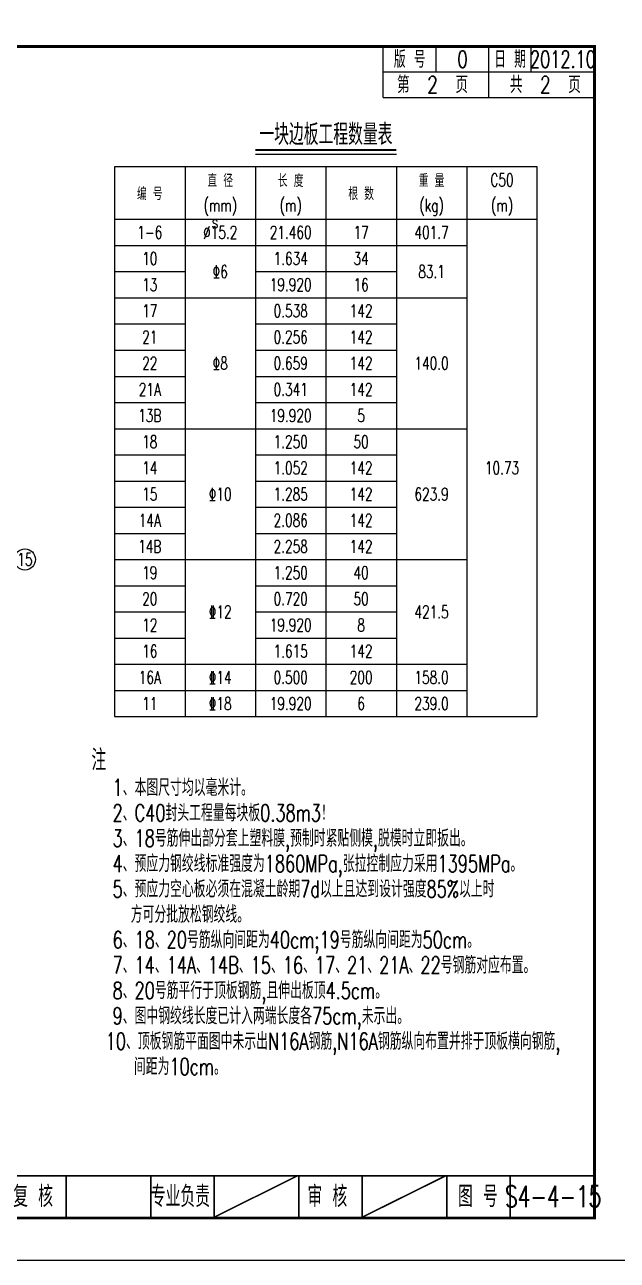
# Model space of a CAD drawing. Header units: millimetres. Extents: x -51 to 12129, y -1309 to -715.
# Drawn here: x 6944.9 to 7085.1, y -1308.7 to -1016.5 of the extents above; entities that cross this region are included whole.
import ezdxf
from ezdxf.enums import TextEntityAlignment as Align

# ---------------------------------------------------------------- set-up
doc = ezdxf.new("R2010")
doc.units = ezdxf.units.MM
doc.header["$LTSCALE"] = 0.25
for name, color, linetype in [('37', 242, 'Continuous'), ('图框', 7, 'Continuous'), ('文字', 7, 'Continuous'), ('标注', 4, 'Continuous'), ('次轮廓线', 7, 'Continuous')]:
    doc.layers.add(name, color=color, linetype=linetype)
doc.styles.get("Standard").update_dxf_attribs({"font": 'simplex1.shx', "width": 0.7, "bigfont": 'hztxt.shx'})
doc.dimstyles.new('比例1：10', dxfattribs={"dimtxt": 3, "dimasz": 2, "dimexe": 1, "dimexo": 2, "dimgap": 0.5, "dimtad": 1, "dimzin": 13, "dimdsep": 46, "dimtxsty": 'Standard', "dimcen": -0.09, "dimclrd": 256, "dimclre": 256, "dimclrt": 7, "dimaunit": 1, "dimadec": 0, "dimazin": 0, "dimtfac": 0.0005, "dimtix": 1, "dimtmove": 2, "dimatfit": 0, "dimldrblk": 'DIM', "dimfxl": 0, "dimtolj": 1, "dimtzin": 13, "dimarcsym": 0})
doc.dimstyles.new('比例：1：25', dxfattribs={"dimscale": 0, "dimtxt": 3, "dimasz": 2, "dimexe": 1, "dimexo": 1, "dimgap": 0.5, "dimtad": 1, "dimdec": 1, "dimlfac": 2.5, "dimzin": 9, "dimdsep": 46, "dimtxsty": 'Standard', "dimcen": 0.5, "dimclrd": 256, "dimclre": 256, "dimclrt": 256, "dimadec": 1, "dimazin": 2, "dimtfac": 1, "dimtdec": 1, "dimtix": 1, "dimtmove": 2, "dimatfit": 3, "dimfxl": 0, "dimtolj": 1, "dimtzin": 0, "dimlwd": -1, "dimlwe": -1, "dimarcsym": 0})

# ---------------------------------------------------------------- blocks, each defined once
blk = doc.blocks.new('*D1439')
at = {"layer": 'Defpoints', "color": 0}
for p in [(7153.2, -1145.76), (6302.5, -1171.28), (6313.2, -1171.28)]:
    blk.add_point(p, dxfattribs=at)
at = {"layer": '标注'}
for p, q in [((6308.5, -1145.76), (6301.5, -1145.76)), ((6302.5, -1147.76), (6302.5, -1169.28)), ((6308.5, -1171.28), (6301.5, -1171.28))]:
    blk.add_line(p, q, dxfattribs=at)
for points in [[(6302.16, -1147.76), (6302.83, -1147.76), (6302.5, -1145.76)], [(6302.16, -1169.28), (6302.83, -1169.28), (6302.5, -1171.28)]]:
    blk.add_solid(points, dxfattribs=at)
at = {"layer": '标注', "insert": (6300.5, -1158.52), "char_height": 3, "attachment_point": 5, "rotation": 90}
blk.add_mtext('\\A1;4x15.95', dxfattribs=at)
blk = doc.blocks.new('*D1794')
at = {"layer": 'Defpoints', "color": 0}
for p in [(1756.54, -1110.45), (8019.91, -1110.45), (8028.04, -1115.45)]:
    blk.add_point(p, dxfattribs=at)
at = {"layer": '标注', "lineweight": -2}
for p, q in [((8019.91, -1108.45), (8019.91, -1106.45)), ((8013.91, -1110.45), (8020.91, -1110.45)), ((8019.91, -1115.45), (8019.91, -1110.45)), ((8025.91, -1115.45), (8018.91, -1115.45)), ((8019.91, -1117.45), (8019.91, -1119.45))]:
    blk.add_line(p, q, dxfattribs=at)
at = {"layer": '标注'}
for points in [[(8019.58, -1108.45), (8020.25, -1108.45), (8019.91, -1110.45)], [(8019.58, -1117.45), (8020.25, -1117.45), (8019.91, -1115.45)]]:
    blk.add_solid(points, dxfattribs=at)
at = {"layer": '标注', "color": 7, "insert": (8017.91, -1112.95), "char_height": 3, "attachment_point": 5, "rotation": 90}
blk.add_mtext('\\A1;5', dxfattribs=at)
blk = doc.blocks.new('DIM')
blk.add_lwpolyline([(-1, -0.1, 0.2, 0, 0), (0, 0, 0, 0, 0)], format="xyseb")
blk = doc.blocks.new('series')
at = {"width": 0.75}
for tag, height, p in [('页码', 4, (-35, -19)), ('图名', 5, (-220, -282)), ('图号', 5, (-20, -282))]:
    blk.add_attdef(tag, text='', height=height, dxfattribs=at).set_placement(p, align=Align.MIDDLE_CENTER)
blk = doc.blocks.new('123')
at = {"layer": '图框', "color": 2}
blk.add_lwpolyline([(369.33, -1011.65), (369.33, -714.65), (-50.67, -714.65), (-50.67, -1011.65)], close=True, dxfattribs=at)

msp = doc.modelspace()

# ---------------------------------------------------------------- linework, layer by layer
for p, q in [((6966.17405, -1068.6765), (6982.84067, -1068.6765)), ((6982.84067, -1068.6765), (6999.50739, -1068.6765)), ((6999.50739, -1068.6765), (7032.84071, -1068.6765)), ((7032.84071, -1068.6765), (7049.50739, -1068.6765)), ((6966.17405, -1074.86699), (6982.84071, -1074.86699)), ((6999.50739, -1074.86699), (7032.84071, -1074.86699)), ((6966.17405, -1081.05748), (6982.84071, -1081.05748)), ((6982.84071, -1081.05748), (6999.50742, -1081.05748)), ((6999.50742, -1081.05748), (7032.84071, -1081.05748)), ((7032.84071, -1081.05748), (7049.50739, -1081.05748)), ((6966.17405, -1087.24791), (6982.84067, -1087.24791)), ((6999.50736, -1087.24791), (7032.84071, -1087.24791)), ((6966.17405, -1093.4384), (6982.84071, -1093.4384)), ((6999.50739, -1093.4384), (7032.84071, -1093.4384)), ((6966.17405, -1099.62889), (6982.84071, -1099.62889)), ((6999.50739, -1099.62889), (7032.84071, -1099.62889)), ((6966.17405, -1105.81939), (6982.84071, -1105.81939)), ((6999.50742, -1105.81939), (7032.84074, -1105.81939)), ((6966.17408, -1112.00988), (6982.84071, -1112.00988)), ((6982.84071, -1112.00988), (6999.50742, -1112.00988)), ((6999.50742, -1112.00988), (7032.84071, -1112.00988)), ((7032.84071, -1112.00988), (7049.50739, -1112.00988)), ((6966.17405, -1118.20031), (6982.84071, -1118.20031)), ((6999.50739, -1118.20031), (7032.84071, -1118.20031)), ((6966.17405, -1124.3908), (6982.84071, -1124.3908)), ((6999.50739, -1124.3908), (7032.84071, -1124.3908)), ((6966.17408, -1130.58129), (6982.84074, -1130.58129)), ((6999.50742, -1130.58129), (7032.84074, -1130.58129)), ((6966.17405, -1136.77175), (6982.84071, -1136.77175)), ((6999.50739, -1136.77175), (7032.84071, -1136.77175)), ((6966.17405, -1142.96221), (6982.84071, -1142.96221)), ((6982.84071, -1142.96221), (6999.50739, -1142.96221)), ((6999.50739, -1142.96221), (7032.84071, -1142.96221)), ((7032.84071, -1142.96221), (7049.50739, -1142.96221)), ((6966.17405, -1149.1527), (6982.84071, -1149.1527)), ((6999.50739, -1149.1527), (7032.84071, -1149.1527)), ((6966.17405, -1155.34319), (6982.84071, -1155.34319)), ((6999.50739, -1155.34316), (7032.84071, -1155.34319)), ((6966.17405, -1161.53365), (6982.84071, -1161.53365)), ((6999.50739, -1161.53365), (7032.84071, -1161.53365)), ((6966.17405, -1167.72411), (6982.84071, -1167.72411)), ((6982.84071, -1167.72411), (6999.50739, -1167.72411)), ((6999.50739, -1167.72411), (7032.84071, -1167.72411)), ((7032.84071, -1167.72411), (7049.50739, -1167.72411)), ((6966.17402, -1173.9146), (6982.84071, -1173.9146)), ((6982.84071, -1173.9146), (6999.50739, -1173.9146)), ((6999.50739, -1173.9146), (7032.84071, -1173.9146)), ((7032.84071, -1173.9146), (7049.50739, -1173.9146)), ((6989.33091, -1298.65472), (7009.33091, -1288.65472)), ((7024.33091, -1298.65472), (7044.33091, -1288.65472))]:
    msp.add_line(p, q)
for points, const_width in [([(7079.75412, -1021.65472), (6699.75412, -1021.65472), (6699.75412, -1298.65472), (7079.75412, -1298.65472), (7079.75412, -1021.65472)], 0.7), ([(6699.75412, -1288.65472), (7079.75412, -1288.65472)], 0.4), ([(6974.75412, -1298.65472), (6974.75412, -1288.65472)], 0.4), ([(6989.75412, -1298.65472), (6989.75412, -1288.65472)], 0.4), ([(7009.75412, -1298.65472), (7009.75412, -1288.65472)], 0.4), ([(7024.75412, -1298.65472), (7024.75412, -1288.65472)], 0.4), ([(7044.75412, -1298.65472), (7044.75412, -1288.65472)], 0.4), ([(7059.75412, -1298.65472), (7059.75412, -1288.65472)], 0.4)]:
    msp.add_lwpolyline(points, dxfattribs=dict(const_width=const_width))
for points in [[(6982.84071, -1050.10509), (6982.84071, -1180.10509)], [(6999.50739, -1050.10509), (6999.50739, -1180.10509)], [(7016.17405, -1050.10509), (7016.17405, -1180.10509)], [(7032.84071, -1050.10509), (7032.84071, -1180.10509)], [(7049.50739, -1050.10509), (7049.50739, -1180.10509)], [(6966.17405, -1062.48607), (7066.17408, -1062.48607)]]:
    msp.add_lwpolyline(points)
msp.add_circle((6944.95413, -1142.93365), 2.5)
at = {"layer": '37', "color": 1}
msp.add_lwpolyline([(6966.17405, -1180.10509), (7066.17405, -1180.10509), (7066.17405, -1050.10509), (6966.17405, -1050.10509), (6966.17405, -1180.10509)], dxfattribs=at)
at = {"layer": '图框', "linetype": 'Continuous'}
for p, q in [((7009.54252, -1288.65472), (6989.54252, -1298.65472)), ((7024.54252, -1298.65472), (7044.54252, -1288.65472))]:
    msp.add_line(p, q, dxfattribs=at)
at = {"layer": '图框', "const_width": 0.4}
for points in [[(6954.75412, -1298.65472), (6954.75412, -1288.65472)], [(6974.75412, -1298.65472), (6974.75412, -1288.65472)]]:
    msp.add_lwpolyline(points, dxfattribs=at)
at = {"layer": '文字'}
msp.add_line((6999.47721, -1047.10509), (7032.87091, -1047.10509), dxfattribs=at)
at = {"layer": '文字', "const_width": 0.4}
msp.add_lwpolyline([(6999.47721, -1046.10509), (7032.87091, -1046.10509)], dxfattribs=at)
at = {"layer": '次轮廓线'}
for p, q in [((7029.75412, -1033.65472), (7029.75412, -1021.65472)), ((7042.25412, -1027.65472), (7042.25412, -1021.65472)), ((7054.75412, -1027.65472), (7054.75412, -1021.65472)), ((7064.75412, -1027.65472), (7064.75412, -1021.65472)), ((7029.75412, -1027.65472), (7079.75412, -1027.65472)), ((7054.75412, -1033.65472), (7054.75412, -1027.65472)), ((7029.75412, -1033.65472), (7079.75412, -1033.65472))]:
    msp.add_line(p, q, dxfattribs=at)

# ---------------------------------------------------------------- block references
ref = msp.add_blockref('series', (7089.75412, -1011.65472))
ref.add_attrib('页码', '第  2  页    共  2  页', dxfattribs={"height": 4, "width": 0.75}).set_placement((7054.75412, -1030.65472), align=Align.MIDDLE_CENTER)
at = {"layer": '标注'}
msp.add_blockref('123', (6720, -297), dxfattribs=at)

# ---------------------------------------------------------------- texts
at = {"width": 0.7}
for s, p in [('直 径', (6991.17405, -1053.20031)), ('长 度', (7007.84067, -1053.20031)), ('重 量', (7041.17402, -1053.20031)), ('C50', (7057.84067, -1053.20031)), ('编 号', (6974.50739, -1056.29558)), ('根 数', (7024.50736, -1056.29558)), ('(mm)', (6991.17402, -1059.3908)), ('(m)', (7007.84067, -1059.3908)), ('(kg)', (7041.17402, -1059.3908)), ('(m)', (7057.84064, -1059.3908)), ('1-6', (6974.50739, -1065.58129)), ('%%C15.2', (6991.17405, -1065.58129)), ('21.460', (7007.84071, -1065.58129)), ('17', (7024.50739, -1065.58129)), ('401.7', (7041.17405, -1065.58129)), ('10', (6974.50736, -1071.77172)), ('1.634', (7007.84071, -1071.77172)), ('34', (7024.50739, -1071.77172)), ('%%1316', (6991.17405, -1074.86699)), ('83.1', (7041.17402, -1074.86699)), ('13', (6974.50739, -1077.96221)), ('19.920', (7007.84071, -1077.96221)), ('16', (7024.50739, -1077.96221)), ('17', (6974.50742, -1084.1527)), ('0.538', (7007.84071, -1084.1527)), ('142', (7024.50739, -1084.1527)), ('21', (6974.50739, -1090.34319)), ('0.256', (7007.84071, -1090.34319)), ('142', (7024.50739, -1090.34319)), ('22', (6974.50742, -1096.53368)), ('%%1318', (6991.17405, -1096.53368)), ('0.659', (7007.84074, -1096.53368)), ('142', (7024.50739, -1096.53368)), ('140.0', (7041.17408, -1096.53368)), ('21A', (6974.50739, -1102.72411)), ('0.341', (7007.84071, -1102.72411)), ('142', (7024.50739, -1102.72411)), ('13B', (6974.50739, -1108.9146)), ('19.920', (7007.84071, -1108.9146)), ('5', (7024.50739, -1108.9146)), ('18', (6974.50742, -1115.10509)), ('1.250', (7007.84071, -1115.10509)), ('50', (7024.50739, -1115.10509)), ('14', (6974.50736, -1121.29552)), ('1.052', (7007.84067, -1121.29552)), ('142', (7024.50736, -1121.29552)), ('10.73', (7057.84074, -1121.29558)), ('15', (6974.50739, -1127.48601)), ('%%13110', (6991.17405, -1127.48607)), ('1.285', (7007.84071, -1127.48601)), ('142', (7024.50739, -1127.48601)), ('623.9', (7041.17408, -1127.48607)), ('14A', (6974.50739, -1133.6765)), ('2.086', (7007.84071, -1133.6765)), ('142', (7024.50739, -1133.6765)), ('14B', (6974.50739, -1139.86699)), ('2.258', (7007.84071, -1139.86699)), ('142', (7024.50742, -1139.86699)), ('15', (6944.95413, -1142.93365)), ('19', (6974.50739, -1146.05745)), ('1.250', (7007.84071, -1146.05745)), ('40', (7024.50739, -1146.05745)), ('20', (6974.50736, -1152.24791)), ('0.720', (7007.84071, -1152.24791)), ('50', (7024.50739, -1152.24794)), ('%%13212', (6991.17408, -1155.34319)), ('421.5', (7041.17405, -1155.34319)), ('12', (6974.50739, -1158.4384)), ('19.920', (7007.84071, -1158.4384)), ('8', (7024.50739, -1158.4384)), ('16', (6974.50739, -1164.62889)), ('1.615', (7007.84071, -1164.62889)), ('142', (7024.50739, -1164.62889)), ('16A', (6974.50739, -1170.81935)), ('%%13214', (6991.17405, -1170.81939)), ('0.500', (7007.84071, -1170.81935)), ('200', (7024.50739, -1170.81935)), ('158.0', (7041.17405, -1170.81939)), ('11', (6974.50736, -1177.00981)), ('%%13218', (6991.17405, -1177.00985)), ('19.920', (7007.84071, -1177.00981)), ('6', (7024.50739, -1177.00981)), ('239.0', (7041.17405, -1177.00985))]:
    msp.add_text(s, height=3, dxfattribs=at).set_placement(p, align=Align.MIDDLE)
for s, height, p in [('s', 3, (6989.17402, -1064.58129)), ('注', 5, (6960.69916, -1192.85679))]:
    msp.add_text(s, height=height, dxfattribs=at).set_placement(p)
at = {"color": 7, "width": 0.7}
for s, p in [('1、本图尺寸均以毫米计。', (6965.69916, -1198.85679)), ('2、C40封头工程量每块板0.38m3！', (6965.69916, -1204.85679)), ('3、18号筋伸出部分套上塑料膜,预制时紧贴侧模,脱模时立即扳出。', (6965.69916, -1210.85679)), ('4、预应力钢绞线标准强度为1860MPa,张拉控制应力采用1395MPa。', (6965.69916, -1216.85679)), ('5、预应力空心板必须在混凝土龄期7d以上且达到设计强度85%%%以上时', (6965.69916, -1222.85679)), (' 方可分批放松钢绞线。', (6968.06927, -1228.85679)), ('6、18、20号筋纵向间距为40cm;19号筋纵向间距为50cm。', (6965.69916, -1234.85679)), ('7、14、14A、14B、15、16、17、21、21A、22号钢筋对应布置。', (6965.69916, -1240.85679)), ('8、20号筋平行于顶板钢筋,且伸出板顶4.5cm。', (6965.69916, -1246.85679)), ('9、图中钢绞线长度已计入两端长度各75cm,未示出。', (6965.69916, -1252.85679)), ('10、顶板钢筋平面图中未示出N16A钢筋,N16A钢筋纵向布置并排于顶板横向钢筋,', (6964.06763, -1258.85679)), (' 间距为10cm。', (6968.83107, -1264.85679))]:
    msp.add_text(s, height=4, dxfattribs=at).set_placement(p)
at = {"width": 0.7}
for s, p in [('专业负责', (6981.74435, -1293.56013)), ('审 核', (7016.51815, -1293.56013)), ('图 号', (7052.13732, -1293.56013)), ('S4-4-15', (7069.95697, -1293.56014))]:
    msp.add_text(s, height=5, dxfattribs=at).set_placement(p, align=Align.MIDDLE_CENTER)
at = {"layer": '图框', "width": 0.7}
msp.add_text('复 核', height=5, dxfattribs=at).set_placement((6946.8936, -1293.56013), align=Align.MIDDLE_CENTER)
at = {"layer": '文字', "width": 0.7}
for s, height, p in [('版 号', 4, (7036.00412, -1024.65472)), ('日 期', 4, (7059.75412, -1024.65472)), ('0', 4, (7048.50412, -1024.65472)), ('2012.10', 4, (7072.25412, -1024.65472)), ('一块边板工程数量表', 5, (7016.17423, -1042.43495))]:
    msp.add_text(s, height=height, dxfattribs=at).set_placement(p, align=Align.MIDDLE_CENTER)

# ---------------------------------------------------------------- dimensions: what is measured, and where the dimension line sits
at = {"layer": '标注'}
dim = msp.add_linear_dim(base=(8019.91371, -1110.44972), p1=(8028.0426, -1115.44972), p2=(1756.53529, -1110.44972), angle=90, dimstyle='比例1：10', dxfattribs=at)
dim.commit()
dim.dimension.update_dxf_attribs({"geometry": '*D1794', "text_midpoint": (8017.91371, -1112.94972)})
dim = msp.add_linear_dim(base=(6302.4957, -1171.28298), p1=(7153.20453, -1145.76318), p2=(6313.20453, -1171.28298), angle=90, text='4x15.95', dimstyle='比例：1：25', override={"dimscale": 1}, dxfattribs=at)
dim.commit()
dim.dimension.update_dxf_attribs({"geometry": '*D1439', "text_midpoint": (6300.4957, -1158.52308)})

doc.saveas('drawing.dxf')
